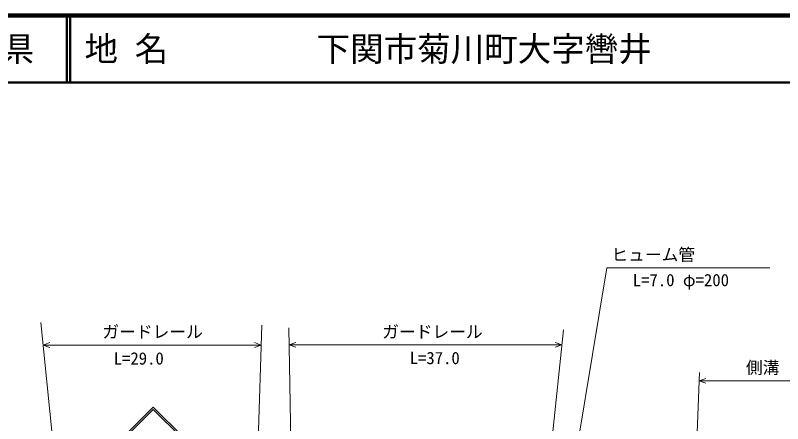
# Model space of a CAD drawing. Units: millimetres, scale not verified. Extents: x 40000 to 680000, y 20000 to 380000.
# Drawn here: x 360064 to 474568, y 319129 to 380000 of the extents above; entities that cross this region are included whole.
import ezdxf
from ezdxf.enums import TextEntityAlignment as Align

# ---------------------------------------------------------------- set-up
doc = ezdxf.new("R2010")
doc.units = ezdxf.units.MM
doc.header["$LTSCALE"] = 1000
for name, color, linetype, lineweight in [('M-STR-HTXT', 7, 'Continuous', 13), ('M-STR-STRC', 7, 'Continuous', 25), ('M-TTL', 2, 'Continuous', 140), ('M-TTL-LINE', 7, 'Continuous', 50)]:
    doc.layers.add(name, color=color, linetype=linetype, lineweight=lineweight)
doc.layers.add('M-TTL-TXT', color=7, linetype='Continuous')
doc.styles.add('ＭＳ ゴシック', font='')
doc.styles.get('ＭＳ ゴシック').set_extended_font_data('MS Gothic')

msp = doc.modelspace()

# ---------------------------------------------------------------- linework, layer by layer
at = {"layer": 'M-STR-HTXT'}
for p, q in [((439393, 288205), (448326, 342363)), ((448326, 342363), (472669, 342363)), ((367818, 295600), (363870, 334193)), ((395555, 293823), (396838, 333799)), ((401538, 293230), (400868, 333430)), ((437048, 287424), (441849, 333095)), ((364212, 330852), (365212, 331202)), ((396736, 330852), (395736, 331202)), ((400911, 330859), (401911, 331209)), ((441596, 330859), (440596, 331209)), ((364212, 330852), (396736, 330852)), ((364212, 330852), (365212, 330502)), ((396736, 330852), (395736, 330502)), ((400911, 330859), (441596, 330859)), ((400911, 330859), (401911, 330509)), ((441596, 330859), (440596, 330509)), ((460386, 282622), (462172, 326730)), ((462124, 325526), (463124, 325876)), ((462124, 325526), (490140, 325526)), ((462124, 325526), (463124, 325176))]:
    msp.add_line(p, q, dxfattribs=at)
at = {"layer": 'M-STR-STRC'}
for p, q in [((376154, 317089), (380654, 321589)), ((376508, 317089), (380654, 321236)), ((385154, 317089), (380654, 321589)), ((384801, 317089), (380654, 321236))]:
    msp.add_line(p, q, dxfattribs=at)
at = {"layer": 'M-TTL'}
msp.add_line((680000, 380000), (40000, 380000), dxfattribs=at)
at = {"layer": 'M-TTL-LINE'}
for p, q in [((367750, 380000), (367750, 370000)), ((368250, 380000), (368250, 370000)), ((40000, 370000), (680000, 370000))]:
    msp.add_line(p, q, dxfattribs=at)

# ---------------------------------------------------------------- texts
at = {"layer": 'M-STR-HTXT', "style": 'ＭＳ ゴシック'}
for s, p in [('ヒューム管', (455249, 342863)), ('L=7.0 φ=200', (459381, 339067)), ('ガードレール', (380551, 331352)), ('ガードレール', (422308, 331359)), ('L=29.0', (378478, 327389)), ('L=37.0', (422643, 327453)), ('側溝\u3000L=46.0', (476577, 326026))]:
    msp.add_text(s, height=1833, dxfattribs=at).set_placement(p, align=Align.BOTTOM_CENTER)
at = {"layer": 'M-TTL-TXT', "style": 'ＭＳ ゴシック'}
msp.add_text('山\u3000口\u3000県', height=3666, dxfattribs=at).set_placement((350375, 375000), align=Align.MIDDLE_CENTER)
for s, p in [('地 名', (370380, 375000)), ('下関市菊川町大字轡井', (405024, 375000))]:
    msp.add_text(s, height=3666, dxfattribs=at).set_placement(p, align=Align.MIDDLE_LEFT)

doc.saveas('drawing.dxf')
